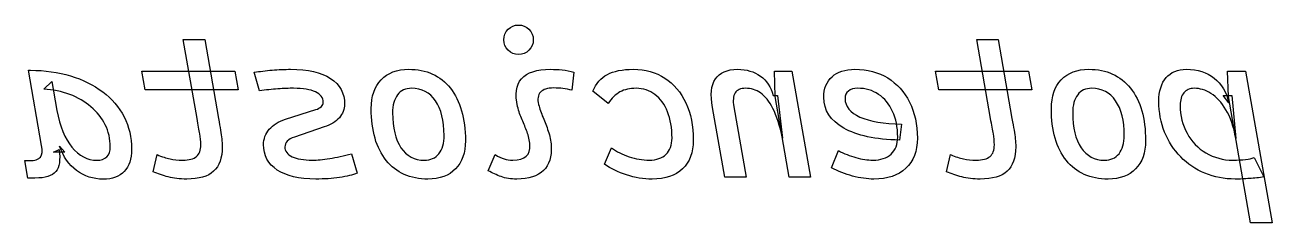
# Model space of a CAD drawing. Header units: centimetres. Extents: x 1.7 to 4.47, y 6.89 to 7.11.
# Drawn here: x 3.143 to 4.471, y 6.895 to 7.105 of the extents above; entities that cross this region are included whole.
import ezdxf

# ---------------------------------------------------------------- set-up
doc = ezdxf.new("R2010")
doc.units = ezdxf.units.CM
doc.header["$MEASUREMENT"] = 0
doc.layers.add('Layer 1', color=7, linetype='Continuous')

msp = doc.modelspace()

# ---------------------------------------------------------------- linework, layer by layer
at = {"layer": 'Layer 1', "color": 154}
for points, knots in [([(3.66855, 7.07367), (3.67286, 7.07367), (3.67658, 7.07519), (3.67966, 7.07826), (3.67966, 7.07826), (3.6827, 7.08134), (3.68425, 7.08503), (3.68425, 7.08933), (3.68425, 7.08933), (3.68425, 7.09371), (3.6827, 7.09744), (3.67966, 7.10048), (3.67966, 7.10048), (3.67658, 7.10351), (3.67286, 7.10503), (3.66855, 7.10503), (3.66855, 7.10503), (3.66417, 7.10503), (3.66048, 7.10351), (3.65745, 7.10048), (3.65745, 7.10048), (3.65441, 7.09744), (3.65289, 7.09371), (3.65289, 7.08933), (3.65289, 7.08933), (3.65289, 7.08503), (3.65441, 7.08134), (3.65745, 7.07826), (3.65745, 7.07826), (3.66048, 7.07519), (3.66417, 7.07367), (3.66855, 7.07367)], [0, 0, 0, 0, 0.1111111, 0.1111111, 0.1111111, 0.1111111, 0.2222222, 0.2222222, 0.2222222, 0.2222222, 0.3333333, 0.3333333, 0.3333333, 0.3333333, 0.4444444, 0.4444444, 0.4444444, 0.4444444, 0.5555556, 0.5555556, 0.5555556, 0.5555556, 0.6666667, 0.6666667, 0.6666667, 0.6666667, 0.7777778, 0.7777778, 0.7777778, 0.7777778, 1, 1, 1, 1]), ([(3.31511, 6.94136), (3.3281, 6.94136), (3.33765, 6.94414), (3.34377, 6.94968), (3.34377, 6.94968), (3.34988, 6.95525), (3.35296, 6.96386), (3.35296, 6.97562), (3.35296, 6.97562), (3.35296, 6.97858), (3.35281, 6.98141), (3.35252, 6.98416), (3.35252, 6.98416), (3.35223, 6.98687), (3.3518, 6.98991), (3.35118, 6.99331), (3.35118, 6.99331), (3.3506, 6.99671), (3.34988, 7.00087), (3.34901, 7.00583), (3.34901, 7.00583), (3.34901, 7.00583), (3.33429, 7.08977), (3.33429, 7.08977), (3.33429, 7.08977), (3.33429, 7.08977), (3.31149, 7.08977), (3.31149, 7.08977), (3.31149, 7.08977), (3.31149, 7.08977), (3.32622, 7.00583), (3.32622, 7.00583), (3.32622, 7.00583), (3.32741, 6.99874), (3.32839, 6.99331), (3.32915, 6.98947), (3.32915, 6.98947), (3.32987, 6.98568), (3.33027, 6.98177), (3.33027, 6.97772), (3.33027, 6.97772), (3.33027, 6.97214), (3.32872, 6.96806), (3.3256, 6.96542), (3.3256, 6.96542), (3.32249, 6.96281), (3.31761, 6.96151), (3.31095, 6.96151), (3.31095, 6.96151), (3.30581, 6.96151), (3.30129, 6.96194), (3.29738, 6.96277), (3.29738, 6.96277), (3.29351, 6.96364), (3.28888, 6.96516), (3.28353, 6.96733), (3.28353, 6.96733), (3.28353, 6.96733), (3.27937, 6.94921), (3.27937, 6.94921), (3.27937, 6.94921), (3.28447, 6.94704), (3.28986, 6.94515), (3.29554, 6.94363), (3.29554, 6.94363), (3.30122, 6.94212), (3.30777, 6.94136), (3.31511, 6.94136)], [0, 0, 0, 0, 0.0555556, 0.0555556, 0.0555556, 0.0555556, 0.1111111, 0.1111111, 0.1111111, 0.1111111, 0.1666667, 0.1666667, 0.1666667, 0.1666667, 0.2222222, 0.2222222, 0.2222222, 0.2222222, 0.2777778, 0.2777778, 0.2777778, 0.2777778, 0.3333333, 0.3333333, 0.3333333, 0.3333333, 0.3888889, 0.3888889, 0.3888889, 0.3888889, 0.4444444, 0.4444444, 0.4444444, 0.4444444, 0.5, 0.5, 0.5, 0.5, 0.5555556, 0.5555556, 0.5555556, 0.5555556, 0.6111111, 0.6111111, 0.6111111, 0.6111111, 0.6666667, 0.6666667, 0.6666667, 0.6666667, 0.7222222, 0.7222222, 0.7222222, 0.7222222, 0.7777778, 0.7777778, 0.7777778, 0.7777778, 0.8333333, 0.8333333, 0.8333333, 0.8333333, 0.8888889, 0.8888889, 0.8888889, 0.8888889, 1, 1, 1, 1]), ([(4.16015, 6.94136), (4.17314, 6.94136), (4.18269, 6.94414), (4.18881, 6.94968), (4.18881, 6.94968), (4.19492, 6.95525), (4.198, 6.96386), (4.198, 6.97562), (4.198, 6.97562), (4.198, 6.97858), (4.19785, 6.98141), (4.19756, 6.98416), (4.19756, 6.98416), (4.19727, 6.98687), (4.19684, 6.98991), (4.19622, 6.99331), (4.19622, 6.99331), (4.19564, 6.99671), (4.19492, 7.00087), (4.19405, 7.00583), (4.19405, 7.00583), (4.19405, 7.00583), (4.17933, 7.08977), (4.17933, 7.08977), (4.17933, 7.08977), (4.17933, 7.08977), (4.15653, 7.08977), (4.15653, 7.08977), (4.15653, 7.08977), (4.15653, 7.08977), (4.17126, 7.00583), (4.17126, 7.00583), (4.17126, 7.00583), (4.17245, 6.99874), (4.17343, 6.99331), (4.17419, 6.98947), (4.17419, 6.98947), (4.17491, 6.98568), (4.17531, 6.98177), (4.17531, 6.97772), (4.17531, 6.97772), (4.17531, 6.97214), (4.17376, 6.96806), (4.17064, 6.96542), (4.17064, 6.96542), (4.16753, 6.96281), (4.16265, 6.96151), (4.15599, 6.96151), (4.15599, 6.96151), (4.15085, 6.96151), (4.14633, 6.96194), (4.14242, 6.96277), (4.14242, 6.96277), (4.13855, 6.96364), (4.13392, 6.96516), (4.12857, 6.96733), (4.12857, 6.96733), (4.12857, 6.96733), (4.12441, 6.94921), (4.12441, 6.94921), (4.12441, 6.94921), (4.12951, 6.94704), (4.1349, 6.94515), (4.14058, 6.94363), (4.14058, 6.94363), (4.14626, 6.94212), (4.15281, 6.94136), (4.16015, 6.94136)], [0, 0, 0, 0, 0.0555556, 0.0555556, 0.0555556, 0.0555556, 0.1111111, 0.1111111, 0.1111111, 0.1111111, 0.1666667, 0.1666667, 0.1666667, 0.1666667, 0.2222222, 0.2222222, 0.2222222, 0.2222222, 0.2777778, 0.2777778, 0.2777778, 0.2777778, 0.3333333, 0.3333333, 0.3333333, 0.3333333, 0.3888889, 0.3888889, 0.3888889, 0.3888889, 0.4444444, 0.4444444, 0.4444444, 0.4444444, 0.5, 0.5, 0.5, 0.5, 0.5555556, 0.5555556, 0.5555556, 0.5555556, 0.6111111, 0.6111111, 0.6111111, 0.6111111, 0.6666667, 0.6666667, 0.6666667, 0.6666667, 0.7222222, 0.7222222, 0.7222222, 0.7222222, 0.7777778, 0.7777778, 0.7777778, 0.7777778, 0.8333333, 0.8333333, 0.8333333, 0.8333333, 0.8888889, 0.8888889, 0.8888889, 0.8888889, 1, 1, 1, 1]), ([(3.22637, 6.94125), (3.236, 6.94128), (3.24342, 6.94403), (3.24866, 6.94953), (3.24866, 6.94953), (3.25387, 6.95503), (3.25648, 6.96281), (3.25648, 6.97287), (3.25648, 6.97287), (3.25648, 6.98557), (3.2538, 6.99711), (3.24837, 7.00746), (3.24837, 7.00746), (3.24298, 7.0178), (3.23538, 7.02667), (3.22565, 7.03401), (3.22565, 7.03401), (3.21588, 7.04136), (3.20449, 7.047), (3.19143, 7.05098), (3.19143, 7.05098), (3.17833, 7.05492), (3.16415, 7.05691), (3.14881, 7.05691), (3.14881, 7.05691), (3.14881, 7.05691), (3.14667, 7.05691), (3.14667, 7.05691), (3.14667, 7.05691), (3.14667, 7.05691), (3.16067, 6.9771), (3.16067, 6.9771), (3.16067, 6.9771), (3.16165, 6.97142), (3.16121, 6.96733), (3.15933, 6.9648), (3.15933, 6.9648), (3.15749, 6.96227), (3.15344, 6.96096), (3.14721, 6.96096), (3.14721, 6.96096), (3.14721, 6.96096), (3.14287, 6.96096), (3.14287, 6.96096), (3.14287, 6.96096), (3.14287, 6.96096), (3.14606, 6.94244), (3.14606, 6.94244), (3.14606, 6.94244), (3.14606, 6.94244), (3.15358, 6.94244), (3.15358, 6.94244), (3.15358, 6.94244), (3.15901, 6.94244), (3.16357, 6.94298), (3.16718, 6.94407), (3.16718, 6.94407), (3.17084, 6.94515), (3.17366, 6.94689), (3.17569, 6.94928), (3.17569, 6.94928), (3.17768, 6.95163), (3.17898, 6.95478), (3.17952, 6.95865), (3.17952, 6.95865), (3.1801, 6.96252), (3.18003, 6.96726), (3.17934, 6.97287), (3.17934, 6.97287), (3.17934, 6.97287), (3.17319, 6.97008), (3.17319, 6.97008), (3.17319, 6.97008), (3.17319, 6.97008), (3.18549, 6.97008), (3.18549, 6.97008), (3.18549, 6.97008), (3.18549, 6.97008), (3.17985, 6.97623), (3.17985, 6.97623), (3.17985, 6.97623), (3.18375, 6.96516), (3.18976, 6.95655), (3.19787, 6.95044), (3.19787, 6.95044), (3.20601, 6.94432), (3.21552, 6.94128), (3.22637, 6.94125)], [0, 0, 0, 0, 0.0434783, 0.0434783, 0.0434783, 0.0434783, 0.0869565, 0.0869565, 0.0869565, 0.0869565, 0.1304348, 0.1304348, 0.1304348, 0.1304348, 0.173913, 0.173913, 0.173913, 0.173913, 0.2173913, 0.2173913, 0.2173913, 0.2173913, 0.2608696, 0.2608696, 0.2608696, 0.2608696, 0.3043478, 0.3043478, 0.3043478, 0.3043478, 0.3478261, 0.3478261, 0.3478261, 0.3478261, 0.3913043, 0.3913043, 0.3913043, 0.3913043, 0.4347826, 0.4347826, 0.4347826, 0.4347826, 0.4782609, 0.4782609, 0.4782609, 0.4782609, 0.5217391, 0.5217391, 0.5217391, 0.5217391, 0.5652174, 0.5652174, 0.5652174, 0.5652174, 0.6086957, 0.6086957, 0.6086957, 0.6086957, 0.6521739, 0.6521739, 0.6521739, 0.6521739, 0.6956522, 0.6956522, 0.6956522, 0.6956522, 0.7391304, 0.7391304, 0.7391304, 0.7391304, 0.7826087, 0.7826087, 0.7826087, 0.7826087, 0.826087, 0.826087, 0.826087, 0.826087, 0.8695652, 0.8695652, 0.8695652, 0.8695652, 0.9130435, 0.9130435, 0.9130435, 0.9130435, 1, 1, 1, 1]), ([(3.37, 7.03615), (3.37, 7.03615), (3.36652, 7.05583), (3.36652, 7.05583), (3.36652, 7.05583), (3.36652, 7.05583), (3.2675, 7.05583), (3.2675, 7.05583), (3.2675, 7.05583), (3.2675, 7.05583), (3.27101, 7.03615), (3.27101, 7.03615), (3.27101, 7.03615), (3.27101, 7.03615), (3.37, 7.03615), (3.37, 7.03615)], [0, 0, 0, 0, 0.2, 0.2, 0.2, 0.2, 0.4, 0.4, 0.4, 0.4, 0.6, 0.6, 0.6, 0.6, 1, 1, 1, 1]), ([(3.45255, 6.94136), (3.46174, 6.94136), (3.4702, 6.94193), (3.47791, 6.94306), (3.47791, 6.94306), (3.48562, 6.94421), (3.49187, 6.94577), (3.49676, 6.94772), (3.49676, 6.94772), (3.49676, 6.94772), (3.49061, 6.96809), (3.49061, 6.96809), (3.49061, 6.96809), (3.48243, 6.96603), (3.47469, 6.96444), (3.46745, 6.96324), (3.46745, 6.96324), (3.46022, 6.96209), (3.45407, 6.96151), (3.44897, 6.96151), (3.44897, 6.96151), (3.4397, 6.96151), (3.4325, 6.96274), (3.4274, 6.96516), (3.4274, 6.96516), (3.42226, 6.96762), (3.4197, 6.97106), (3.4197, 6.97551), (3.4197, 6.97551), (3.4197, 6.97768), (3.42056, 6.97971), (3.4223, 6.98159), (3.4223, 6.98159), (3.42404, 6.98347), (3.42653, 6.98495), (3.42979, 6.986), (3.42979, 6.986), (3.42979, 6.986), (3.46156, 6.99671), (3.46156, 6.99671), (3.46156, 6.99671), (3.46857, 6.99903), (3.47393, 7.00232), (3.47769, 7.00655), (3.47769, 7.00655), (3.48142, 7.01078), (3.4833, 7.01556), (3.4833, 7.02088), (3.4833, 7.02088), (3.4833, 7.03267), (3.47831, 7.04179), (3.46832, 7.04827), (3.46832, 7.04827), (3.4583, 7.05474), (3.44415, 7.05796), (3.42585, 7.05796), (3.42585, 7.05796), (3.41941, 7.05796), (3.41282, 7.05767), (3.40609, 7.05713), (3.40609, 7.05713), (3.39933, 7.05655), (3.39299, 7.05579), (3.38706, 7.05478), (3.38706, 7.05478), (3.38706, 7.05478), (3.39278, 7.03528), (3.39278, 7.03528), (3.39278, 7.03528), (3.39943, 7.03607), (3.40591, 7.03669), (3.41224, 7.03712), (3.41224, 7.03712), (3.41857, 7.03759), (3.42415, 7.03781), (3.42903, 7.03781), (3.42903, 7.03781), (3.43905, 7.03781), (3.44683, 7.03654), (3.45229, 7.03398), (3.45229, 7.03398), (3.45779, 7.03137), (3.46051, 7.02772), (3.46051, 7.02298), (3.46051, 7.02298), (3.46051, 7.02128), (3.45986, 7.01976), (3.45852, 7.01838), (3.45852, 7.01838), (3.45714, 7.01701), (3.45519, 7.01592), (3.45255, 7.01513), (3.45255, 7.01513), (3.45255, 7.01513), (3.42024, 7.00485), (3.42024, 7.00485), (3.42024, 7.00485), (3.41275, 7.00246), (3.407, 6.99892), (3.40302, 6.99421), (3.40302, 6.99421), (3.39904, 6.98951), (3.39701, 6.98412), (3.39701, 6.97804), (3.39701, 6.97804), (3.39701, 6.96639), (3.40186, 6.95735), (3.41156, 6.95098), (3.41156, 6.95098), (3.42122, 6.94458), (3.43489, 6.94136), (3.45255, 6.94136)], [0, 0, 0, 0, 0.0344828, 0.0344828, 0.0344828, 0.0344828, 0.0689655, 0.0689655, 0.0689655, 0.0689655, 0.1034483, 0.1034483, 0.1034483, 0.1034483, 0.137931, 0.137931, 0.137931, 0.137931, 0.1724138, 0.1724138, 0.1724138, 0.1724138, 0.2068966, 0.2068966, 0.2068966, 0.2068966, 0.2413793, 0.2413793, 0.2413793, 0.2413793, 0.2758621, 0.2758621, 0.2758621, 0.2758621, 0.3103448, 0.3103448, 0.3103448, 0.3103448, 0.3448276, 0.3448276, 0.3448276, 0.3448276, 0.3793103, 0.3793103, 0.3793103, 0.3793103, 0.4137931, 0.4137931, 0.4137931, 0.4137931, 0.4482759, 0.4482759, 0.4482759, 0.4482759, 0.4827586, 0.4827586, 0.4827586, 0.4827586, 0.5172414, 0.5172414, 0.5172414, 0.5172414, 0.5517241, 0.5517241, 0.5517241, 0.5517241, 0.5862069, 0.5862069, 0.5862069, 0.5862069, 0.6206897, 0.6206897, 0.6206897, 0.6206897, 0.6551724, 0.6551724, 0.6551724, 0.6551724, 0.6896552, 0.6896552, 0.6896552, 0.6896552, 0.7241379, 0.7241379, 0.7241379, 0.7241379, 0.7586207, 0.7586207, 0.7586207, 0.7586207, 0.7931034, 0.7931034, 0.7931034, 0.7931034, 0.8275862, 0.8275862, 0.8275862, 0.8275862, 0.862069, 0.862069, 0.862069, 0.862069, 0.8965517, 0.8965517, 0.8965517, 0.8965517, 0.9310345, 0.9310345, 0.9310345, 0.9310345, 1, 1, 1, 1]), ([(3.57211, 6.94136), (3.58463, 6.94136), (3.5944, 6.94497), (3.60142, 6.95214), (3.60142, 6.95214), (3.60847, 6.9593), (3.61198, 6.96929), (3.61198, 6.98206), (3.61198, 6.98206), (3.61198, 7.00597), (3.60662, 7.02457), (3.59595, 7.03792), (3.59595, 7.03792), (3.58531, 7.05131), (3.57048, 7.05796), (3.55156, 7.05796), (3.55156, 7.05796), (3.53904, 7.05796), (3.52927, 7.05431), (3.52225, 7.04693), (3.52225, 7.04693), (3.51523, 7.03958), (3.51169, 7.02935), (3.51169, 7.01621), (3.51169, 7.01621), (3.51169, 6.99266), (3.51701, 6.97432), (3.52764, 6.96115), (3.52764, 6.96115), (3.53828, 6.94798), (3.55311, 6.94136), (3.57211, 6.94136)], [0, 0, 0, 0, 0.1111111, 0.1111111, 0.1111111, 0.1111111, 0.2222222, 0.2222222, 0.2222222, 0.2222222, 0.3333333, 0.3333333, 0.3333333, 0.3333333, 0.4444444, 0.4444444, 0.4444444, 0.4444444, 0.5555556, 0.5555556, 0.5555556, 0.5555556, 0.6666667, 0.6666667, 0.6666667, 0.6666667, 0.7777778, 0.7777778, 0.7777778, 0.7777778, 1, 1, 1, 1]), ([(3.64366, 6.96733), (3.64366, 6.96733), (3.63635, 6.95029), (3.63635, 6.95029), (3.63635, 6.95029), (3.64066, 6.9478), (3.64522, 6.9457), (3.65003, 6.94396), (3.65003, 6.94396), (3.6548, 6.94222), (3.66034, 6.94136), (3.66656, 6.94136), (3.66656, 6.94136), (3.67933, 6.94136), (3.68885, 6.94436), (3.69507, 6.95036), (3.69507, 6.95036), (3.7013, 6.95637), (3.70405, 6.9652), (3.70332, 6.97678), (3.70332, 6.97678), (3.703, 6.98206), (3.70195, 6.98723), (3.70021, 6.99226), (3.70021, 6.99226), (3.69847, 6.99725), (3.69659, 7.00214), (3.6946, 7.00688), (3.6946, 7.00688), (3.69258, 7.01162), (3.69102, 7.01618), (3.68997, 7.02055), (3.68997, 7.02055), (3.68849, 7.02634), (3.6891, 7.03072), (3.69182, 7.03369), (3.69182, 7.03369), (3.69457, 7.03665), (3.69927, 7.03814), (3.706, 7.03814), (3.706, 7.03814), (3.71269, 7.03814), (3.71917, 7.03734), (3.72539, 7.03571), (3.72539, 7.03571), (3.72539, 7.03571), (3.7276, 7.055), (3.7276, 7.055), (3.7276, 7.055), (3.72344, 7.05619), (3.71928, 7.05699), (3.71512, 7.05738), (3.71512, 7.05738), (3.71092, 7.05778), (3.70676, 7.05796), (3.7026, 7.05796), (3.7026, 7.05796), (3.68798, 7.05796), (3.67767, 7.05463), (3.67174, 7.04794), (3.67174, 7.04794), (3.6658, 7.04128), (3.66443, 7.03144), (3.66761, 7.01842), (3.66761, 7.01842), (3.66881, 7.01343), (3.6704, 7.00872), (3.67232, 7.00438), (3.67232, 7.00438), (3.67427, 7.00004), (3.67604, 6.99573), (3.67767, 6.9915), (3.67767, 6.9915), (3.6793, 6.98727), (3.68031, 6.98267), (3.68064, 6.97772), (3.68064, 6.97772), (3.68143, 6.96693), (3.67535, 6.96151), (3.6624, 6.96151), (3.6624, 6.96151), (3.65889, 6.96151), (3.65578, 6.96194), (3.65314, 6.96285), (3.65314, 6.96285), (3.6505, 6.96371), (3.64731, 6.96523), (3.64366, 6.96733)], [0, 0, 0, 0, 0.0434783, 0.0434783, 0.0434783, 0.0434783, 0.0869565, 0.0869565, 0.0869565, 0.0869565, 0.1304348, 0.1304348, 0.1304348, 0.1304348, 0.173913, 0.173913, 0.173913, 0.173913, 0.2173913, 0.2173913, 0.2173913, 0.2173913, 0.2608696, 0.2608696, 0.2608696, 0.2608696, 0.3043478, 0.3043478, 0.3043478, 0.3043478, 0.3478261, 0.3478261, 0.3478261, 0.3478261, 0.3913043, 0.3913043, 0.3913043, 0.3913043, 0.4347826, 0.4347826, 0.4347826, 0.4347826, 0.4782609, 0.4782609, 0.4782609, 0.4782609, 0.5217391, 0.5217391, 0.5217391, 0.5217391, 0.5652174, 0.5652174, 0.5652174, 0.5652174, 0.6086957, 0.6086957, 0.6086957, 0.6086957, 0.6521739, 0.6521739, 0.6521739, 0.6521739, 0.6956522, 0.6956522, 0.6956522, 0.6956522, 0.7391304, 0.7391304, 0.7391304, 0.7391304, 0.7826087, 0.7826087, 0.7826087, 0.7826087, 0.826087, 0.826087, 0.826087, 0.826087, 0.8695652, 0.8695652, 0.8695652, 0.8695652, 0.9130435, 0.9130435, 0.9130435, 0.9130435, 1, 1, 1, 1]), ([(3.80783, 6.96151), (3.80049, 6.96151), (3.79329, 6.9627), (3.78627, 6.96513), (3.78627, 6.96513), (3.77925, 6.96751), (3.77299, 6.97066), (3.76756, 6.97453), (3.76756, 6.97453), (3.76756, 6.97453), (3.75993, 6.95717), (3.75993, 6.95717), (3.75993, 6.95717), (3.76684, 6.95243), (3.77476, 6.94863), (3.78366, 6.94573), (3.78366, 6.94573), (3.79256, 6.9428), (3.80165, 6.94136), (3.81091, 6.94136), (3.81091, 6.94136), (3.82484, 6.94136), (3.83562, 6.94497), (3.84325, 6.95217), (3.84325, 6.95217), (3.85085, 6.95937), (3.85469, 6.96954), (3.85469, 6.9826), (3.85469, 6.9826), (3.85469, 6.9978), (3.85204, 7.01104), (3.84673, 7.02229), (3.84673, 7.02229), (3.84144, 7.03358), (3.83399, 7.04233), (3.82444, 7.04859), (3.82444, 7.04859), (3.81485, 7.05485), (3.80364, 7.05796), (3.79076, 7.05796), (3.79076, 7.05796), (3.77918, 7.05796), (3.76995, 7.05612), (3.76311, 7.05246), (3.76311, 7.05246), (3.75624, 7.04877), (3.75107, 7.04284), (3.74752, 7.03466), (3.74752, 7.03466), (3.74752, 7.03466), (3.76395, 7.0216), (3.76395, 7.0216), (3.76395, 7.0216), (3.76764, 7.02725), (3.77183, 7.03137), (3.77657, 7.03398), (3.77657, 7.03398), (3.78131, 7.03654), (3.78703, 7.03781), (3.79372, 7.03781), (3.79372, 7.03781), (3.80136, 7.03781), (3.80805, 7.03564), (3.81384, 7.03126), (3.81384, 7.03126), (3.81959, 7.02688), (3.82404, 7.02073), (3.82719, 7.01281), (3.82719, 7.01281), (3.83034, 7.00489), (3.83193, 6.99559), (3.832, 6.98495), (3.832, 6.98495), (3.83193, 6.9775), (3.82979, 6.97175), (3.8256, 6.96766), (3.8256, 6.96766), (3.8214, 6.96357), (3.81547, 6.96151), (3.80783, 6.96151)], [0, 0, 0, 0, 0.047619, 0.047619, 0.047619, 0.047619, 0.0952381, 0.0952381, 0.0952381, 0.0952381, 0.1428571, 0.1428571, 0.1428571, 0.1428571, 0.1904762, 0.1904762, 0.1904762, 0.1904762, 0.2380952, 0.2380952, 0.2380952, 0.2380952, 0.2857143, 0.2857143, 0.2857143, 0.2857143, 0.3333333, 0.3333333, 0.3333333, 0.3333333, 0.3809524, 0.3809524, 0.3809524, 0.3809524, 0.4285714, 0.4285714, 0.4285714, 0.4285714, 0.4761905, 0.4761905, 0.4761905, 0.4761905, 0.5238095, 0.5238095, 0.5238095, 0.5238095, 0.5714286, 0.5714286, 0.5714286, 0.5714286, 0.6190476, 0.6190476, 0.6190476, 0.6190476, 0.6666667, 0.6666667, 0.6666667, 0.6666667, 0.7142857, 0.7142857, 0.7142857, 0.7142857, 0.7619048, 0.7619048, 0.7619048, 0.7619048, 0.8095238, 0.8095238, 0.8095238, 0.8095238, 0.8571429, 0.8571429, 0.8571429, 0.8571429, 0.9047619, 0.9047619, 0.9047619, 0.9047619, 1, 1, 1, 1]), ([(3.91086, 6.94349), (3.91086, 6.94349), (3.8978, 7.0182), (3.8978, 7.0182), (3.8978, 7.0182), (3.89668, 7.02471), (3.89715, 7.0296), (3.89925, 7.03289), (3.89925, 7.03289), (3.90135, 7.03618), (3.90507, 7.03781), (3.91043, 7.03781), (3.91043, 7.03781), (3.91614, 7.03781), (3.92146, 7.03618), (3.92635, 7.03285), (3.92635, 7.03285), (3.93119, 7.02953), (3.93561, 7.02399), (3.93952, 7.01625), (3.93952, 7.01625), (3.94346, 7.00851), (3.94679, 6.99805), (3.94954, 6.98484), (3.94954, 6.98484), (3.94954, 6.98484), (3.94425, 7.03029), (3.94425, 7.03029), (3.94425, 7.03029), (3.94425, 7.03029), (3.93959, 7.03029), (3.93959, 7.03029), (3.93959, 7.03029), (3.93731, 7.03915), (3.93282, 7.04595), (3.92613, 7.05076), (3.92613, 7.05076), (3.9194, 7.05558), (3.91133, 7.05796), (3.90196, 7.05796), (3.90196, 7.05796), (3.89056, 7.05796), (3.88264, 7.05456), (3.87815, 7.04772), (3.87815, 7.04772), (3.87367, 7.04092), (3.87262, 7.03079), (3.87504, 7.01737), (3.87504, 7.01737), (3.87504, 7.01737), (3.88807, 6.94349), (3.88807, 6.94349), (3.88807, 6.94349), (3.88807, 6.94349), (3.91086, 6.94349), (3.91086, 6.94349)], [0, 0, 0, 0, 0.0666667, 0.0666667, 0.0666667, 0.0666667, 0.1333333, 0.1333333, 0.1333333, 0.1333333, 0.2, 0.2, 0.2, 0.2, 0.2666667, 0.2666667, 0.2666667, 0.2666667, 0.3333333, 0.3333333, 0.3333333, 0.3333333, 0.4, 0.4, 0.4, 0.4, 0.4666667, 0.4666667, 0.4666667, 0.4666667, 0.5333333, 0.5333333, 0.5333333, 0.5333333, 0.6, 0.6, 0.6, 0.6, 0.6666667, 0.6666667, 0.6666667, 0.6666667, 0.7333333, 0.7333333, 0.7333333, 0.7333333, 0.8, 0.8, 0.8, 0.8, 0.8666667, 0.8666667, 0.8666667, 0.8666667, 1, 1, 1, 1]), ([(3.97953, 6.94349), (3.97953, 6.94349), (3.9597, 7.05583), (3.9597, 7.05583), (3.9597, 7.05583), (3.9597, 7.05583), (3.94096, 7.05583), (3.94096, 7.05583), (3.94096, 7.05583), (3.94096, 7.05583), (3.94169, 7.02902), (3.94169, 7.02902), (3.94169, 7.02902), (3.94169, 7.02902), (3.95674, 6.94349), (3.95674, 6.94349), (3.95674, 6.94349), (3.95674, 6.94349), (3.97953, 6.94349), (3.97953, 6.94349)], [0, 0, 0, 0, 0.1666667, 0.1666667, 0.1666667, 0.1666667, 0.3333333, 0.3333333, 0.3333333, 0.3333333, 0.5, 0.5, 0.5, 0.5, 0.6666667, 0.6666667, 0.6666667, 0.6666667, 1, 1, 1, 1]), ([(4.04598, 6.96151), (4.04034, 6.96151), (4.03429, 6.96241), (4.02785, 6.96415), (4.02785, 6.96415), (4.02145, 6.96592), (4.01526, 6.96838), (4.00933, 6.97157), (4.00933, 6.97157), (4.00933, 6.97157), (4.00199, 6.95344), (4.00199, 6.95344), (4.00199, 6.95344), (4.00893, 6.94964), (4.01635, 6.94667), (4.02427, 6.94454), (4.02427, 6.94454), (4.03216, 6.94244), (4.03972, 6.94136), (4.04696, 6.94136), (4.04696, 6.94136), (4.0615, 6.94136), (4.07286, 6.94519), (4.08104, 6.95282), (4.08104, 6.95282), (4.08918, 6.96046), (4.09327, 6.9711), (4.09327, 6.98474), (4.09327, 6.98474), (4.09327, 6.99942), (4.09048, 7.01223), (4.08495, 7.02319), (4.08495, 7.02319), (4.07941, 7.03416), (4.07163, 7.0427), (4.06168, 7.04881), (4.06168, 7.04881), (4.0517, 7.05492), (4.04008, 7.05796), (4.0268, 7.05796), (4.0268, 7.05796), (4.01635, 7.05796), (4.00821, 7.05536), (4.00238, 7.05011), (4.00238, 7.05011), (3.99656, 7.0449), (3.99363, 7.03763), (3.99363, 7.0283), (3.99363, 7.0283), (3.99363, 7.01444), (4.00072, 7.00351), (4.01487, 6.99555), (4.01487, 6.99555), (4.02905, 6.98756), (4.0488, 6.98332), (4.0742, 6.98282), (4.0742, 6.98282), (4.0742, 6.98282), (4.07641, 6.99979), (4.07641, 6.99979), (4.07641, 6.99979), (4.05749, 7.00008), (4.04272, 7.00257), (4.03216, 7.00731), (4.03216, 7.00731), (4.0216, 7.01205), (4.01631, 7.01856), (4.01631, 7.02692), (4.01631, 7.02692), (4.01631, 7.03029), (4.01747, 7.03296), (4.01982, 7.03492), (4.01982, 7.03492), (4.02214, 7.03687), (4.02547, 7.03781), (4.02977, 7.03781), (4.02977, 7.03781), (4.03817, 7.03781), (4.04558, 7.03568), (4.05199, 7.03137), (4.05199, 7.03137), (4.05839, 7.02707), (4.06335, 7.02102), (4.06693, 7.01325), (4.06693, 7.01325), (4.07047, 7.00547), (4.07232, 6.99639), (4.07239, 6.986), (4.07239, 6.986), (4.07232, 6.9783), (4.06993, 6.97229), (4.06526, 6.96798), (4.06526, 6.96798), (4.06063, 6.96368), (4.05419, 6.96151), (4.04598, 6.96151)], [0, 0, 0, 0, 0.04, 0.04, 0.04, 0.04, 0.08, 0.08, 0.08, 0.08, 0.12, 0.12, 0.12, 0.12, 0.16, 0.16, 0.16, 0.16, 0.2, 0.2, 0.2, 0.2, 0.24, 0.24, 0.24, 0.24, 0.28, 0.28, 0.28, 0.28, 0.32, 0.32, 0.32, 0.32, 0.36, 0.36, 0.36, 0.36, 0.4, 0.4, 0.4, 0.4, 0.44, 0.44, 0.44, 0.44, 0.48, 0.48, 0.48, 0.48, 0.52, 0.52, 0.52, 0.52, 0.56, 0.56, 0.56, 0.56, 0.6, 0.6, 0.6, 0.6, 0.64, 0.64, 0.64, 0.64, 0.68, 0.68, 0.68, 0.68, 0.72, 0.72, 0.72, 0.72, 0.76, 0.76, 0.76, 0.76, 0.8, 0.8, 0.8, 0.8, 0.84, 0.84, 0.84, 0.84, 0.88, 0.88, 0.88, 0.88, 0.92, 0.92, 0.92, 0.92, 1, 1, 1, 1]), ([(4.21504, 7.03615), (4.21504, 7.03615), (4.21156, 7.05583), (4.21156, 7.05583), (4.21156, 7.05583), (4.21156, 7.05583), (4.11254, 7.05583), (4.11254, 7.05583), (4.11254, 7.05583), (4.11254, 7.05583), (4.11605, 7.03615), (4.11605, 7.03615), (4.11605, 7.03615), (4.11605, 7.03615), (4.21504, 7.03615), (4.21504, 7.03615)], [0, 0, 0, 0, 0.2, 0.2, 0.2, 0.2, 0.4, 0.4, 0.4, 0.4, 0.6, 0.6, 0.6, 0.6, 1, 1, 1, 1]), ([(4.29643, 6.94136), (4.30895, 6.94136), (4.31872, 6.94497), (4.32574, 6.95214), (4.32574, 6.95214), (4.33279, 6.9593), (4.3363, 6.96929), (4.3363, 6.98206), (4.3363, 6.98206), (4.3363, 7.00597), (4.33094, 7.02457), (4.32027, 7.03792), (4.32027, 7.03792), (4.30963, 7.05131), (4.2948, 7.05796), (4.27588, 7.05796), (4.27588, 7.05796), (4.26336, 7.05796), (4.25359, 7.05431), (4.24657, 7.04693), (4.24657, 7.04693), (4.23955, 7.03958), (4.23601, 7.02935), (4.23601, 7.01621), (4.23601, 7.01621), (4.23601, 6.99266), (4.24133, 6.97432), (4.25196, 6.96115), (4.25196, 6.96115), (4.2626, 6.94798), (4.27743, 6.94136), (4.29643, 6.94136)], [0, 0, 0, 0, 0.1111111, 0.1111111, 0.1111111, 0.1111111, 0.2222222, 0.2222222, 0.2222222, 0.2222222, 0.3333333, 0.3333333, 0.3333333, 0.3333333, 0.4444444, 0.4444444, 0.4444444, 0.4444444, 0.5555556, 0.5555556, 0.5555556, 0.5555556, 0.6666667, 0.6666667, 0.6666667, 0.6666667, 0.7777778, 0.7777778, 0.7777778, 0.7777778, 1, 1, 1, 1]), ([(4.43169, 6.94136), (4.43683, 6.94136), (4.44197, 6.94157), (4.44703, 6.94197), (4.44703, 6.94197), (4.45214, 6.94233), (4.45727, 6.94287), (4.46241, 6.9436), (4.46241, 6.9436), (4.46241, 6.9436), (4.45181, 6.96415), (4.45181, 6.96415), (4.45181, 6.96415), (4.44721, 6.96241), (4.43973, 6.96151), (4.42934, 6.96151), (4.42934, 6.96151), (4.41867, 6.96151), (4.40912, 6.96404), (4.40061, 6.96914), (4.40061, 6.96914), (4.39215, 6.97424), (4.38546, 6.98119), (4.38054, 6.98998), (4.38054, 6.98998), (4.37561, 6.99877), (4.37315, 7.00872), (4.37315, 7.01979), (4.37315, 7.01979), (4.37315, 7.02555), (4.37449, 7.02996), (4.3771, 7.03311), (4.3771, 7.03311), (4.3797, 7.03626), (4.38343, 7.03781), (4.38821, 7.03781), (4.38821, 7.03781), (4.3941, 7.03781), (4.4, 7.036), (4.40593, 7.03231), (4.40593, 7.03231), (4.41187, 7.02866), (4.41719, 7.02287), (4.42192, 7.01505), (4.42192, 7.01505), (4.42666, 7.0072), (4.43017, 6.99704), (4.43242, 6.98463), (4.43242, 6.98463), (4.43242, 6.98463), (4.42829, 7.03029), (4.42829, 7.03029), (4.42829, 7.03029), (4.42829, 7.03029), (4.41907, 7.03029), (4.41907, 7.03029), (4.41907, 7.03029), (4.41907, 7.03029), (4.42511, 7.02225), (4.42511, 7.02225), (4.42511, 7.02225), (4.42258, 7.03361), (4.41733, 7.04241), (4.40941, 7.04863), (4.40941, 7.04863), (4.40152, 7.05485), (4.39161, 7.05796), (4.37974, 7.05796), (4.37974, 7.05796), (4.37048, 7.05796), (4.36328, 7.05503), (4.35818, 7.0491), (4.35818, 7.0491), (4.35304, 7.0432), (4.35047, 7.03484), (4.35047, 7.02406), (4.35047, 7.02406), (4.35047, 7.01223), (4.35253, 7.00134), (4.35658, 6.99128), (4.35658, 6.99128), (4.36064, 6.98126), (4.36635, 6.97251), (4.3737, 6.96502), (4.3737, 6.96502), (4.38104, 6.95753), (4.38965, 6.9517), (4.39953, 6.94758), (4.39953, 6.94758), (4.40937, 6.94345), (4.42008, 6.94136), (4.43169, 6.94136)], [0, 0, 0, 0, 0.0416667, 0.0416667, 0.0416667, 0.0416667, 0.0833333, 0.0833333, 0.0833333, 0.0833333, 0.125, 0.125, 0.125, 0.125, 0.1666667, 0.1666667, 0.1666667, 0.1666667, 0.2083333, 0.2083333, 0.2083333, 0.2083333, 0.25, 0.25, 0.25, 0.25, 0.2916667, 0.2916667, 0.2916667, 0.2916667, 0.3333333, 0.3333333, 0.3333333, 0.3333333, 0.375, 0.375, 0.375, 0.375, 0.4166667, 0.4166667, 0.4166667, 0.4166667, 0.4583333, 0.4583333, 0.4583333, 0.4583333, 0.5, 0.5, 0.5, 0.5, 0.5416667, 0.5416667, 0.5416667, 0.5416667, 0.5833333, 0.5833333, 0.5833333, 0.5833333, 0.625, 0.625, 0.625, 0.625, 0.6666667, 0.6666667, 0.6666667, 0.6666667, 0.7083333, 0.7083333, 0.7083333, 0.7083333, 0.75, 0.75, 0.75, 0.75, 0.7916667, 0.7916667, 0.7916667, 0.7916667, 0.8333333, 0.8333333, 0.8333333, 0.8333333, 0.875, 0.875, 0.875, 0.875, 0.9166667, 0.9166667, 0.9166667, 0.9166667, 1, 1, 1, 1]), ([(4.44823, 6.89472), (4.44823, 6.89472), (4.47102, 6.89472), (4.47102, 6.89472), (4.47102, 6.89472), (4.47102, 6.89472), (4.44269, 7.05583), (4.44269, 7.05583), (4.44269, 7.05583), (4.44269, 7.05583), (4.42373, 7.05583), (4.42373, 7.05583), (4.42373, 7.05583), (4.42373, 7.05583), (4.42446, 7.02924), (4.42446, 7.02924), (4.42446, 7.02924), (4.42446, 7.02924), (4.44823, 6.89472), (4.44823, 6.89472)], [0, 0, 0, 0, 0.1666667, 0.1666667, 0.1666667, 0.1666667, 0.3333333, 0.3333333, 0.3333333, 0.3333333, 0.5, 0.5, 0.5, 0.5, 0.6666667, 0.6666667, 0.6666667, 0.6666667, 1, 1, 1, 1]), ([(3.2195, 6.9614), (3.20933, 6.9614), (3.20047, 6.96599), (3.19291, 6.97518), (3.19291, 6.97518), (3.18535, 6.98437), (3.18003, 6.99736), (3.17699, 7.01419), (3.17699, 7.01419), (3.17699, 7.01419), (3.17149, 7.04494), (3.17149, 7.04494), (3.17149, 7.04494), (3.17149, 7.04494), (3.16288, 7.03676), (3.16288, 7.03676), (3.16288, 7.03676), (3.17279, 7.03633), (3.18202, 7.03452), (3.19063, 7.03126), (3.19063, 7.03126), (3.1992, 7.02801), (3.20673, 7.02363), (3.21321, 7.01817), (3.21321, 7.01817), (3.21965, 7.0127), (3.22471, 7.00633), (3.22836, 6.9991), (3.22836, 6.9991), (3.23198, 6.99183), (3.23379, 6.98398), (3.23379, 6.97551), (3.23379, 6.97551), (3.23379, 6.97099), (3.23256, 6.96751), (3.23003, 6.96505), (3.23003, 6.96505), (3.22753, 6.96263), (3.22402, 6.9614), (3.2195, 6.9614)], [0, 0, 0, 0, 0.0909091, 0.0909091, 0.0909091, 0.0909091, 0.1818182, 0.1818182, 0.1818182, 0.1818182, 0.2727273, 0.2727273, 0.2727273, 0.2727273, 0.3636364, 0.3636364, 0.3636364, 0.3636364, 0.4545455, 0.4545455, 0.4545455, 0.4545455, 0.5454545, 0.5454545, 0.5454545, 0.5454545, 0.6363636, 0.6363636, 0.6363636, 0.6363636, 0.7272727, 0.7272727, 0.7272727, 0.7272727, 0.8181818, 0.8181818, 0.8181818, 0.8181818, 1, 1, 1, 1]), ([(3.5682, 6.9614), (3.5576, 6.9614), (3.54932, 6.96585), (3.54335, 6.97471), (3.54335, 6.97471), (3.53738, 6.98358), (3.53437, 6.99588), (3.53437, 7.01165), (3.53437, 7.01165), (3.53437, 7.01983), (3.53615, 7.02627), (3.53969, 7.0309), (3.53969, 7.0309), (3.5432, 7.03553), (3.54819, 7.03781), (3.55463, 7.03781), (3.55463, 7.03781), (3.56552, 7.03781), (3.57403, 7.0334), (3.5801, 7.02457), (3.5801, 7.02457), (3.58622, 7.01574), (3.58929, 7.00344), (3.58929, 6.9877), (3.58929, 6.9877), (3.58929, 6.97942), (3.58745, 6.97298), (3.58372, 6.96835), (3.58372, 6.96835), (3.58003, 6.96371), (3.57482, 6.9614), (3.5682, 6.9614)], [0, 0, 0, 0, 0.1111111, 0.1111111, 0.1111111, 0.1111111, 0.2222222, 0.2222222, 0.2222222, 0.2222222, 0.3333333, 0.3333333, 0.3333333, 0.3333333, 0.4444444, 0.4444444, 0.4444444, 0.4444444, 0.5555556, 0.5555556, 0.5555556, 0.5555556, 0.6666667, 0.6666667, 0.6666667, 0.6666667, 0.7777778, 0.7777778, 0.7777778, 0.7777778, 1, 1, 1, 1]), ([(4.29252, 6.9614), (4.28192, 6.9614), (4.27364, 6.96585), (4.26767, 6.97471), (4.26767, 6.97471), (4.2617, 6.98358), (4.25869, 6.99588), (4.25869, 7.01165), (4.25869, 7.01165), (4.25869, 7.01983), (4.26047, 7.02627), (4.26401, 7.0309), (4.26401, 7.0309), (4.26752, 7.03553), (4.27251, 7.03781), (4.27895, 7.03781), (4.27895, 7.03781), (4.28984, 7.03781), (4.29835, 7.0334), (4.30442, 7.02457), (4.30442, 7.02457), (4.31054, 7.01574), (4.31361, 7.00344), (4.31361, 6.9877), (4.31361, 6.9877), (4.31361, 6.97942), (4.31177, 6.97298), (4.30804, 6.96835), (4.30804, 6.96835), (4.30435, 6.96371), (4.29914, 6.9614), (4.29252, 6.9614)], [0, 0, 0, 0, 0.1111111, 0.1111111, 0.1111111, 0.1111111, 0.2222222, 0.2222222, 0.2222222, 0.2222222, 0.3333333, 0.3333333, 0.3333333, 0.3333333, 0.4444444, 0.4444444, 0.4444444, 0.4444444, 0.5555556, 0.5555556, 0.5555556, 0.5555556, 0.6666667, 0.6666667, 0.6666667, 0.6666667, 0.7777778, 0.7777778, 0.7777778, 0.7777778, 1, 1, 1, 1])]:
    msp.add_open_spline(points, degree=3, knots=knots, dxfattribs=at)

doc.saveas('drawing.dxf')
